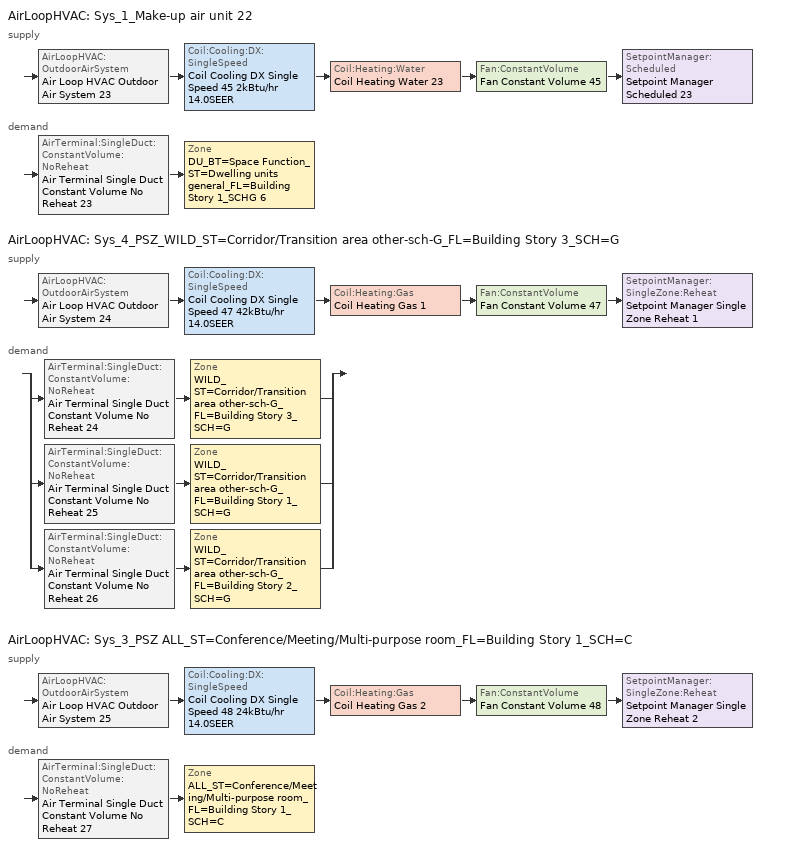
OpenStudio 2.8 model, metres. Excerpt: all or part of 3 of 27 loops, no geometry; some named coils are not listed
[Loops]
AirLoopHVAC 'Sys_1_Make-up air unit 22'
 supply: AirLoopHVAC:OutdoorAirSystem 'Air Loop HVAC Outdoor Air System 23' > Coil:Cooling:DX:SingleSpeed 'Coil Cooling DX Single Speed 45 2kBtu/hr 14.0SEER' > Coil:Heating:Water 'Coil Heating Water 23' > Fan:ConstantVolume 'Fan Constant Volume 45' > SetpointManager:Scheduled 'Setpoint Manager Scheduled 23'
 demand: AirTerminal:SingleDuct:ConstantVolume:NoReheat 'Air Terminal Single Duct Constant Volume No Reheat 23' > Zone 'DU_BT=Space Function_ST=Dwelling units general_FL=Building Story 1_SCHG 6'
AirLoopHVAC 'Sys_4_PSZ_WILD_ST=Corridor/Transition area other-sch-G_FL=Building Story 3_SCH=G'
 supply: AirLoopHVAC:OutdoorAirSystem 'Air Loop HVAC Outdoor Air System 24' > Coil:Cooling:DX:SingleSpeed 'Coil Cooling DX Single Speed 47 42kBtu/hr 14.0SEER' > Coil:Heating:Gas 'Coil Heating Gas 1' > Fan:ConstantVolume 'Fan Constant Volume 47' > SetpointManager:SingleZone:Reheat 'Setpoint Manager Single Zone Reheat 1'
 demand: split
  | AirTerminal:SingleDuct:ConstantVolume:NoReheat 'Air Terminal Single Duct Constant Volume No Reheat 24' > Zone 'WILD_ST=Corridor/Transition area other-sch-G_FL=Building Story 3_SCH=G'
  | AirTerminal:SingleDuct:ConstantVolume:NoReheat 'Air Terminal Single Duct Constant Volume No Reheat 25' > Zone 'WILD_ST=Corridor/Transition area other-sch-G_FL=Building Story 1_SCH=G'
  | AirTerminal:SingleDuct:ConstantVolume:NoReheat 'Air Terminal Single Duct Constant Volume No Reheat 26' > Zone 'WILD_ST=Corridor/Transition area other-sch-G_FL=Building Story 2_SCH=G'
AirLoopHVAC 'Sys_3_PSZ ALL_ST=Conference/Meeting/Multi-purpose room_FL=Building Story 1_SCH=C'
 supply: AirLoopHVAC:OutdoorAirSystem 'Air Loop HVAC Outdoor Air System 25' > Coil:Cooling:DX:SingleSpeed 'Coil Cooling DX Single Speed 48 24kBtu/hr 14.0SEER' > Coil:Heating:Gas 'Coil Heating Gas 2' > Fan:ConstantVolume 'Fan Constant Volume 48' > SetpointManager:SingleZone:Reheat 'Setpoint Manager Single Zone Reheat 2'
 demand: AirTerminal:SingleDuct:ConstantVolume:NoReheat 'Air Terminal Single Duct Constant Volume No Reheat 27' > Zone 'ALL_ST=Conference/Meeting/Multi-purpose room_FL=Building Story 1_SCH=C'
[Sizing:Zone] Zone Cooling Design Supply Air Temperature Input Method=SupplyAirTemperature; Zone Cooling Design Supply Air Temperature {C}=13; Zone Cooling Design Supply Air Temperature Difference {deltaC}=11.11; Zone Heating Design Supply Air Temperature Input Method=SupplyAirTemperature; Zone Heating Design Supply Air Temperature {C}=43; Zone Heating Design Supply Air Temperature Difference {deltaC}=11.11; Zone Cooling Design Supply Air Humidity Ratio {kg-H2O/kg-air}=0.0085; Zone Heating Design Supply Air Humidity Ratio {kg-H2O/kg-air}=0.008; Zone Heating Sizing Factor=1.3; Zone Cooling Sizing Factor=1.1; Cooling Design Air Flow Method=DesignDay; Heating Design Air Flow Method=DesignDay; Account for Dedicated Outdoor Air System=No; Dedicated Outdoor Air System Control Strategy=NeutralSupplyAir; Dedicated Outdoor Air Low Setpoint Temperature for Design {C}=autosize; Dedicated Outdoor Air High Setpoint Temperature for Design {C}=autosize
DU_BT=Space Function_ST=Dwelling units general_FL=Building Story 1_SCHG 6; ALL_ST=Conference/Meeting/Multi-purpose room_FL=Building Story 1_SCH=C; WILD_ST=Corridor/Transition area other-sch-G_FL=Building Story 3_SCH=G; WILD_ST=Corridor/Transition area other-sch-G_FL=Building Story 1_SCH=G; WILD_ST=Corridor/Transition area other-sch-G_FL=Building Story 2_SCH=G
[Zone equipment]
DU_BT=Space Function_ST=Dwelling units general_FL=Building Story 1_SCHG 6: DU_BT=Space Function_ST=Dwelling units general_FL=Building Story 1_SCHG 6 PTAC, Zone HVAC Baseboard Convective Water 23, Air Terminal Single Duct Constant Volume No Reheat 23
ALL_ST=Conference/Meeting/Multi-purpose room_FL=Building Story 1_SCH=C: Air Terminal Single Duct Constant Volume No Reheat 27, Zone HVAC Baseboard Convective Water 27
WILD_ST=Corridor/Transition area other-sch-G_FL=Building Story 3_SCH=G: Air Terminal Single Duct Constant Volume No Reheat 24, Zone HVAC Baseboard Convective Water 24
WILD_ST=Corridor/Transition area other-sch-G_FL=Building Story 1_SCH=G: Air Terminal Single Duct Constant Volume No Reheat 25, Zone HVAC Baseboard Convective Water 25
WILD_ST=Corridor/Transition area other-sch-G_FL=Building Story 2_SCH=G: Air Terminal Single Duct Constant Volume No Reheat 26, Zone HVAC Baseboard Convective Water 26
[AirLoopHVAC] Design Supply Air Flow Rate {m3/s}=AutoSize
Name | Availability Schedule
Sys_1_Make-up air unit 22 | Sys_1_Make-up air unit 22 Occ Sch
Sys_4_PSZ_WILD_ST=Corridor/Transition area other-sch-G_FL=Building Story 3_SCH=G | Sys_4_PSZ_WILD_ST=Corridor/Transition area other-sch-G_FL=Building Story 3_SCH=G Occ Sch
Sys_3_PSZ ALL_ST=Conference/Meeting/Multi-purpose room_FL=Building Story 1_SCH=C | Sys_3_PSZ ALL_ST=Conference/Meeting/Multi-purpose room_FL=Building Story 1_SCH=C Occ Sch
[Sizing:System] Design Outdoor Air Flow Rate {m3/s}=Autosize; Central Heating Maximum System Air Flow Ratio=1; Preheat Design Temperature {C}=7; Preheat Design Humidity Ratio {kg-H2O/kg-Air}=0.008; Precool Design Temperature {C}=13; Precool Design Humidity Ratio {kg-H2O/kg-Air}=0.008; Central Cooling Design Supply Air Temperature {C}=13; Central Heating Design Supply Air Temperature {C}=43; Sizing Option=NonCoincident; Central Cooling Design Supply Air Humidity Ratio {kg-H2O/kg-Air}=0.0085; Central Heating Design Supply Air Humidity Ratio {kg-H2O/kg-Air}=0.008; Cooling Design Air Flow Method=DesignDay; Cooling Design Air Flow Rate {m3/s}=0; Heating Design Air Flow Method=DesignDay; Heating Design Air Flow Rate {m3/s}=0; System Outdoor Air Method=ZoneSum; Zone Maximum Outdoor Air Fraction=1; Cooling Supply Air Flow Rate Per Floor Area {m3/s-m2}=0.00996765; Cooling Fraction of Autosized Cooling Supply Air Flow Rate=1; Cooling Supply Air Flow Rate Per Unit Cooling Capacity {m3/s-W}=3.94755e-05; Heating Supply Air Flow Rate Per Floor Area {m3/s-m2}=0.00996765; Heating Fraction of Autosized Heating Supply Air Flow Rate=1; Heating Fraction of Autosized Cooling Supply Air Flow Rate=1; Heating Supply Air Flow Rate Per Unit Heating Capacity {m3/s-W}=3.15882e-05; Cooling Design Capacity Method=CoolingDesignCapacity; Cooling Design Capacity {W}=autosize; Cooling Design Capacity Per Floor Area {W/m2}=234.7; Fraction of Autosized Cooling Design Capacity=1; Heating Design Capacity Method=HeatingDesignCapacity; Heating Design Capacity {W}=autosize; Heating Design Capacity Per Floor Area {W/m2}=157; Fraction of Autosized Heating Design Capacity=1; Central Cooling Capacity Control Method=OnOff
Name | Type of Load to Size On | 100% Outdoor Air in Cooling | 100% Outdoor Air in Heating
Sys_1_Make-up air unit 22 | VentilationRequirement | Yes | Yes
Sys_4_PSZ_WILD_ST=Corridor/Transition area other-sch-G_FL=Building Story 3_SCH=G; Sys_3_PSZ ALL_ST=Conference/Meeting/Multi-purpose room_FL=Building Story 1_SCH=C | Sensible | No | No
[Fan:ConstantVolume] Availability Schedule=Always On Discrete; Fan Total Efficiency=0.39975; Pressure Rise {Pa}=640; Maximum Flow Rate {m3/s}=AutoSize; Motor Efficiency=0.615
Fan Constant Volume 45; Fan Constant Volume 46; Fan Constant Volume 47; Fan Constant Volume 48
[Coil:Cooling:DX:SingleSpeed] Availability Schedule=Always On Discrete; Rated Total Cooling Capacity {W}=autosize; Rated Sensible Heat Ratio=autosize; Rated Air Flow Rate {m3/s}=autosize; Rated Evaporator Fan Power Per Volume Flow Rate {W/(m3/s)}=773.3; Total Cooling Capacity Function of Temperature Curve=DXCOOL-NECB2011-REF-CAPFT; Total Cooling Capacity Function of Flow Fraction Curve=DXCOOL-NECB2011-REF-CAPFFLOW; Energy Input Ratio Function of Temperature Curve=DXCOOL-NECB2011-REF-COOLEIRFT; Energy Input Ratio Function of Flow Fraction Curve=DXCOOL-NECB2011-REF-COOLEIRFFLOW; Part Load Fraction Correlation Curve=DXCOOL-NECB2011-REF-COOLPLFFPLR; Condenser Type=AirCooled; Evaporative Condenser Effectiveness=0; Evaporative Condenser Air Flow Rate {m3/s}=Autosize; Evaporative Condenser Pump Rated Power Consumption {W}=Autosize; Crankcase Heater Capacity {W}=0; Maximum Outdoor Dry-Bulb Temperature for Crankcase Heater Operation {C}=0; Basin Heater Capacity {W/K}=0; Basin Heater Setpoint Temperature {C}=10
Name | Rated COP {W/W}
Coil Cooling DX Single Speed 45 2kBtu/hr 14.0SEER; Coil Cooling DX Single Speed 47 42kBtu/hr 14.0SEER; Coil Cooling DX Single Speed 48 24kBtu/hr 14.0SEER | 4.11713
Coil Cooling DX Single Speed 46 19kBtu/hr 9.3EER | 3.23448
[Controller:OutdoorAir] Minimum Outdoor Air Flow Rate {m3/s}=autosize; Maximum Outdoor Air Flow Rate {m3/s}=Autosize; Economizer Control Type=NoEconomizer; Economizer Control Action Type=ModulateFlow; Economizer Maximum Limit Dry-Bulb Temperature {C}=28; Economizer Maximum Limit Enthalpy {J/kg}=64000; Economizer Minimum Limit Dry-Bulb Temperature {C}=-100; Lockout Type=NoLockout; Minimum Limit Type=FixedMinimum; High Humidity Control=No
Name | Minimum Outdoor Air Schedule | Controller Mechanical Ventilation | Heat Recovery Bypass Control Type
Controller Outdoor Air 23 | Sys_1_Make-up air unit 22 Occ Sch | Controller Mechanical Ventilation 23 | BypassWhenWithinEconomizerLimits
Controller Outdoor Air 24 | Sys_4_PSZ_WILD_ST=Corridor/Transition area other-sch-G_FL=Building Story 3_SCH=G Occ Sch | Controller Mechanical Ventilation 24 | BypassWhenOAFlowGreaterThanMinimum
Controller Outdoor Air 25 | Sys_3_PSZ ALL_ST=Conference/Meeting/Multi-purpose room_FL=Building Story 1_SCH=C Occ Sch | Controller Mechanical Ventilation 25 | BypassWhenOAFlowGreaterThanMinimum
[Controller:MechanicalVentilation] Availability Schedule=Always On Discrete; System Outdoor Air Method=ZoneSum
Controller Mechanical Ventilation 23; Controller Mechanical Ventilation 24; Controller Mechanical Ventilation 25
[AirLoopHVAC:OutdoorAirSystem]
Name | Controller
Air Loop HVAC Outdoor Air System 23 | Controller Outdoor Air 23
Air Loop HVAC Outdoor Air System 24 | Controller Outdoor Air 24
Air Loop HVAC Outdoor Air System 25 | Controller Outdoor Air 25
[SetpointManager:Scheduled]
Setpoint Manager Scheduled 23: Control Variable=Temperature; Schedule=Makeup-Air Unit Supply Air Temp 22
[Coil:Heating:Electric]
Coil Heating Electric 23: Availability Schedule=ON_OFF_ALWAYS_OFF
[ZoneHVAC:PackagedTerminalAirConditioner]
DU_BT=Space Function_ST=Dwelling units general_FL=Building Story 1_SCHG 6 PTAC: Availability Schedule=Always On Discrete; Supply Air Flow Rate During Cooling Operation {m3/s}=Autosize; Supply Air Flow Rate During Heating Operation {m3/s}=Autosize; Supply Air Flow Rate When No Cooling or Heating is Needed {m3/s}=Autosize; Outdoor Air Flow Rate During Cooling Operation {m3/s}=1e-05; Outdoor Air Flow Rate During Heating Operation {m3/s}=1e-05; Outdoor Air Flow Rate When No Cooling or Heating is Needed {m3/s}=1e-05; Supply Air Fan=Fan Constant Volume 46; Heating Coil=Coil Heating Electric 23; Cooling Coil=Coil Cooling DX Single Speed 46 19kBtu/hr 9.3EER; Fan Placement=DrawThrough
[AirTerminal:SingleDuct:ConstantVolume:NoReheat] Availability Schedule=Always On Discrete; Maximum Air Flow Rate {m3/s}=AutoSize
Air Terminal Single Duct Constant Volume No Reheat 23; Air Terminal Single Duct Constant Volume No Reheat 24; Air Terminal Single Duct Constant Volume No Reheat 25; Air Terminal Single Duct Constant Volume No Reheat 26; Air Terminal Single Duct Constant Volume No Reheat 27
[Coil:Heating:Gas] Availability Schedule=Always On Discrete; Gas Burner Efficiency=0.924; Nominal Capacity {W}=AutoSize; Parasitic Electric Load {W}=0; Part Load Fraction Correlation Curve=FURNACE-EFFPLR-NECB2011; Parasitic Gas Load {W}=0
Coil Heating Gas 1; Coil Heating Gas 2
[SetpointManager:SingleZone:Reheat] Minimum Supply Air Temperature {C}=13; Maximum Supply Air Temperature {C}=43
Name | Control Zone
Setpoint Manager Single Zone Reheat 1 | WILD_ST=Corridor/Transition area other-sch-G_FL=Building Story 3_SCH=G
Setpoint Manager Single Zone Reheat 2 | ALL_ST=Conference/Meeting/Multi-purpose room_FL=Building Story 1_SCH=C
[Schedule:Ruleset]
Name | Default Day Schedule | Summer Design Day Schedule | Winter Design Day Schedule
ON_OFF_ALWAYS_OFF | Schedule Day 3
Makeup-Air Unit Supply Air Temp 22 | Makeup Air Unit Supply Air Temp Default 22
Sys_1_Make-up air unit 22 Occ Sch | Sys_1_Make-up air unit 22 Occ Sch Default | Sys_1_Make-up air unit 22 Occ Sch Summer Design Day | Sys_1_Make-up air unit 22 Occ Sch Winter Design Day
Sys_3_PSZ ALL_ST=Conference/Meeting/Multi-purpose room_FL=Building Story 1_SCH=C Occ Sch | Sys_3_PSZ ALL_ST=Conference/Meeting/Multi-purpose room_FL=Building Story 1_SCH=C Occ Sch Default | Sys_3_PSZ ALL_ST=Conference/Meeting/Multi-purpose room_FL=Building Story 1_SCH=C Occ Sch Summer Design Day | Sys_3_PSZ ALL_ST=Conference/Meeting/Multi-purpose room_FL=Building Story 1_SCH=C Occ Sch Winter Design Day
Sys_4_PSZ_WILD_ST=Corridor/Transition area other-sch-G_FL=Building Story 3_SCH=G Occ Sch | Sys_4_PSZ_WILD_ST=Corridor/Transition area other-sch-G_FL=Building Story 3_SCH=G Occ Sch Default | Sys_4_PSZ_WILD_ST=Corridor/Transition area other-sch-G_FL=Building Story 3_SCH=G Occ Sch Summer Design Day | Sys_4_PSZ_WILD_ST=Corridor/Transition area other-sch-G_FL=Building Story 3_SCH=G Occ Sch Winter Design Day
[Schedule:Day]
Schedule Day 3; wkdON_OFF_ALWAYS_OFF 1; satON_OFF_ALWAYS_OFF 1; sunON_OFF_ALWAYS_OFF 1: 1, 0, 0, 2, 0, 0, 3, 0, 0, 4, 0, 0, 5, 0, 0, 6, 0, 0, 7, 0, 0, 8, 0, 0, 9, 0, 0, 10, 0, 0, 11, 0, 0, 12, 0, 0, 13, 0, 0, 14, 0, 0, 15, 0, 0, 16, 0, 0, 17, 0, 0, 18, 0, 0, 19, 0, 0, 20, 0, 0, 21, 0, 0, 22, 0, 0, 23, 0, 0, 24, 0, 0
Makeup Air Unit Supply Air Temp Default 22: 24, 0, 20
Sys_1_Make-up air unit 22 Occ Sch Default; Sys_1_Make-up air unit 22 Occ Sch Winter Design Day; Sys_1_Make-up air unit 22 Occ Sch Summer Design Day; Sys_3_PSZ ALL_ST=Conference/Meeting/Multi-purpose room_FL=Building Story 1_SCH=C Occ Sch Winter Design Day; Sys_3_PSZ ALL_ST=Conference/Meeting/Multi-purpose room_FL=Building Story 1_SCH=C Occ Sch Summer Design Day; Sys_4_PSZ_WILD_ST=Corridor/Transition area other-sch-G_FL=Building Story 3_SCH=G Occ Sch Default; Sys_4_PSZ_WILD_ST=Corridor/Transition area other-sch-G_FL=Building Story 3_SCH=G Occ Sch Winter Design Day; Sys_4_PSZ_WILD_ST=Corridor/Transition area other-sch-G_FL=Building Story 3_SCH=G Occ Sch Summer Design Day: 24, 0, 1
Sys_3_PSZ ALL_ST=Conference/Meeting/Multi-purpose room_FL=Building Story 1_SCH=C Occ Sch Default: 9, 0, 0, 21, 0, 1, 24, 0, 0
Sys_3_PSZ ALL_ST=Conference/Meeting/Multi-purpose room_FL=Building Story 1_SCH=C Occ Sch Sunday: 9, 0, 0, 19, 0, 1, 24, 0, 0
[Schedule:Rule] Date Specification Type=DateRange; Start Month=1; Start Day=1; End Month=12; End Day=31
Name | Schedule Ruleset | Rule Order | Day Schedule | Apply Sunday | Apply Monday | Apply Tuesday | Apply Wednesday | Apply Thursday | Apply Friday | Apply Saturday
wkdON_OFF_ALWAYS_OFF rule | ON_OFF_ALWAYS_OFF | 2 | wkdON_OFF_ALWAYS_OFF 1 | No | Yes | Yes | Yes | Yes | Yes | No
satON_OFF_ALWAYS_OFFrule | ON_OFF_ALWAYS_OFF | 1 | satON_OFF_ALWAYS_OFF 1 | No | No | No | No | No | No | Yes
sunON_OFF_ALWAYS_OFFrule | ON_OFF_ALWAYS_OFF | 0 | sunON_OFF_ALWAYS_OFF 1 | Yes | No | No | No | No | No | No
Sys_3_PSZ ALL_ST=Conference/Meeting/Multi-purpose room_FL=Building Story 1_SCH=C Occ Sch Sunday Rule | Sys_3_PSZ ALL_ST=Conference/Meeting/Multi-purpose room_FL=Building Story 1_SCH=C Occ Sch | 0 | Sys_3_PSZ ALL_ST=Conference/Meeting/Multi-purpose room_FL=Building Story 1_SCH=C Occ Sch Sunday | Yes
[Schedule:Constant]
Always On Discrete: Value=1
[Curve:Biquadratic] Minimum Value of x=13; Maximum Value of x=24; Minimum Value of y=24; Maximum Value of y=46
Name | Coefficient1 Constant | Coefficient2 x | Coefficient3 x**2 | Coefficient4 y | Coefficient5 y**2 | Coefficient6 x*y
DXCOOL-NECB2011-REF-CAPFT | 0.867905 | 0.0142459 | 0.00055436 | -0.0075575 | 3.3e-05 | -0.0001918
DXCOOL-NECB2011-REF-COOLEIRFT | 0.116936 | 0.0284933 | -0.0004112 | 0.0214108 | 0.00016103 | -0.0006791
[Curve:Quadratic] Coefficient1 Constant=1; Coefficient2 x=0; Coefficient3 x**2=0; Minimum Value of x=0; Maximum Value of x=1
DXCOOL-NECB2011-REF-CAPFFLOW; DXCOOL-NECB2011-REF-COOLEIRFFLOW
[Curve:Cubic] Maximum Value of x=1
Name | Coefficient1 Constant | Coefficient2 x | Coefficient3 x**2 | Coefficient4 x**3 | Minimum Value of x
DXCOOL-NECB2011-REF-COOLPLFFPLR | 0.0277 | 4.9151 | -8.184 | 4.2702 | 0.7
FURNACE-EFFPLR-NECB2011 | 0.7277 | 1.0667 | -1.5174 | 0.7282 | 0
